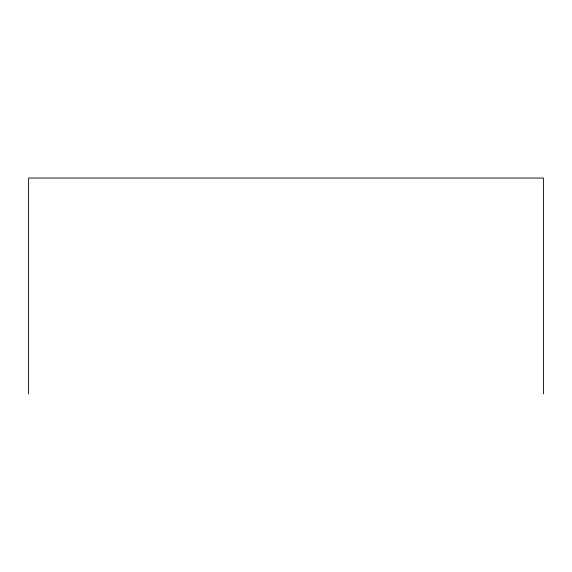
<?xml version="1.0" encoding="UTF-8"?>
<svg xmlns="http://www.w3.org/2000/svg" width="572" height="572" viewBox="0 0 572 572"><rect width="100%" height="100%" fill="white"/><g stroke="black" fill="none" stroke-linecap="round" stroke-linejoin="round"><path stroke-width="0.86" d="M543.4 393.965L543.4 178.035L28.6 178.035L28.6 393.965"/></g></svg>
